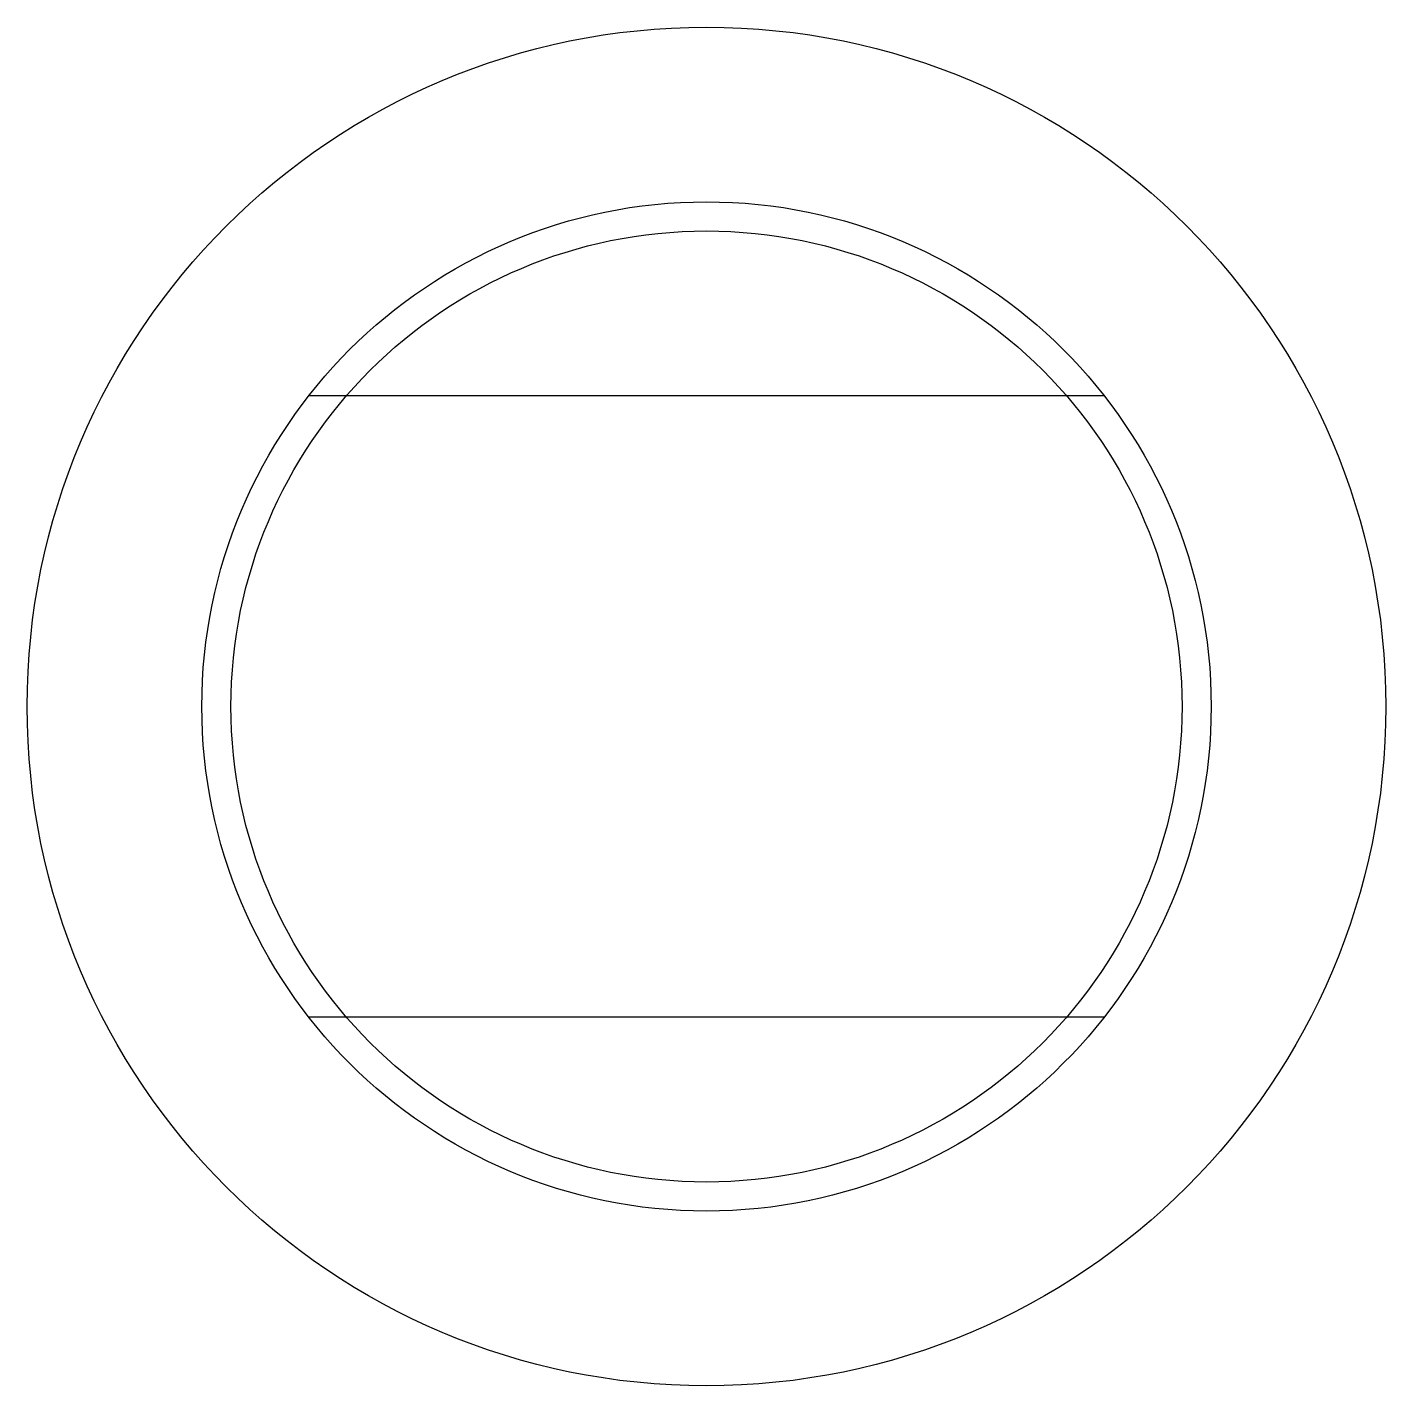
# Model space of a CAD drawing. Header units: millimetres. Extents: x 2873.62 to 2880.62, y 1665.28 to 1672.28.
import ezdxf

# ---------------------------------------------------------------- set-up
doc = ezdxf.new("R2010")
doc.units = ezdxf.units.MM

msp = doc.modelspace()

# ---------------------------------------------------------------- linework, layer by layer
at = {"elevation": 4.4}
for points in [[(2879.1728, 1670.3807), (2875.074, 1670.3807)], [(2879.1728, 1667.1807), (2875.074, 1667.1807)]]:
    msp.add_lwpolyline(points, dxfattribs=at)
for centre, radius in [((2877.1234, 1668.7807, 4.4), 3.5), ((2877.1234, 1668.7807, 14.4), 3.5), ((2877.1234, 1668.7807, 4.4), 2.6), ((2877.1234, 1668.7807, 14.4), 2.45)]:
    msp.add_circle(centre, radius)

doc.saveas('drawing.dxf')
